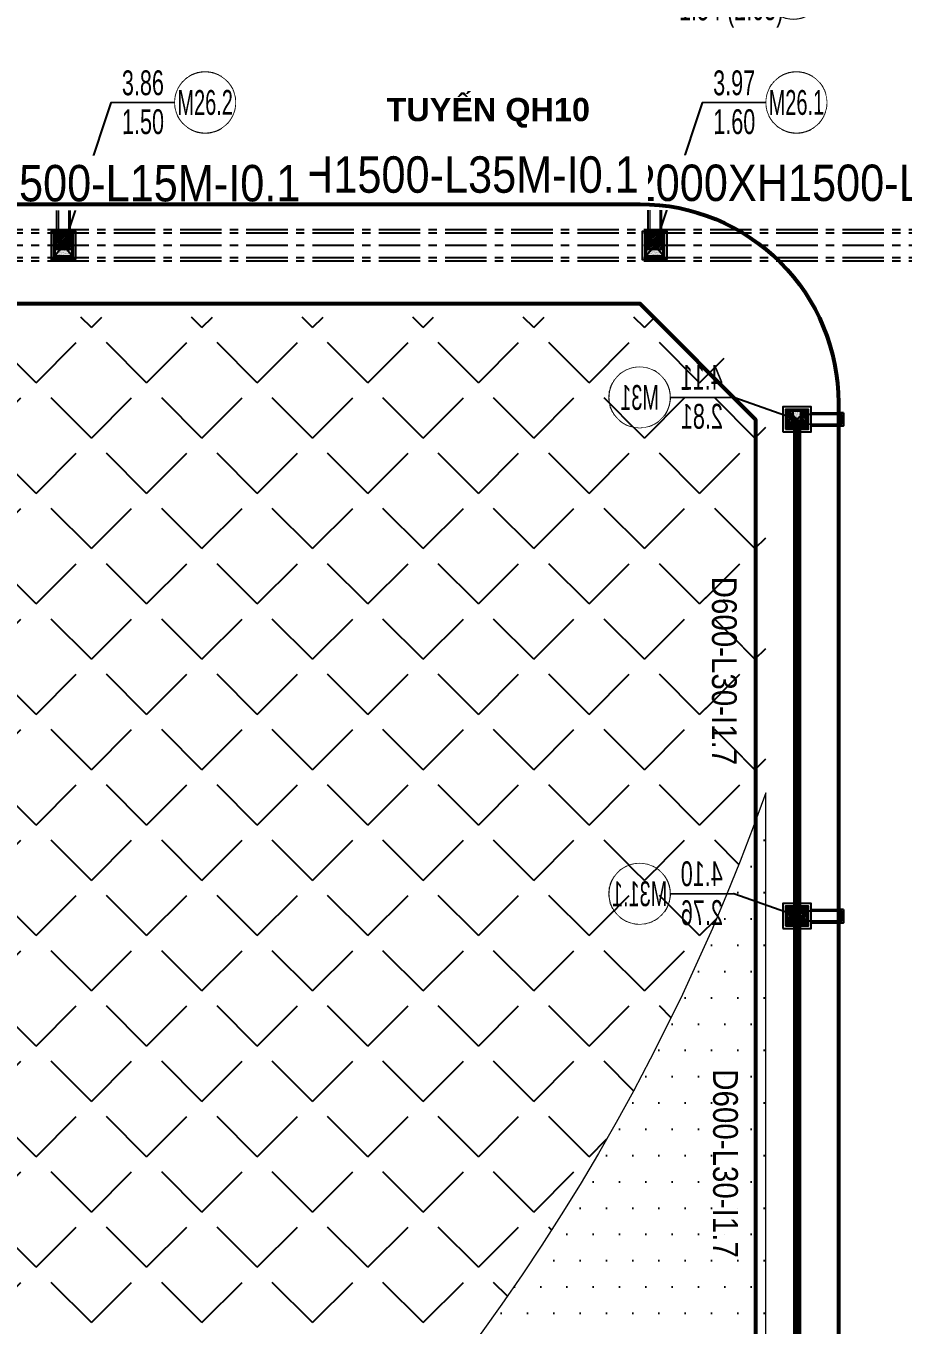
# Model space of a CAD drawing. Extents: x -2063571 to 559285, y 565862 to 1758715.
# Drawn here: x 558526.2 to 558579.1, y 1758298.2 to 1758376.7 of the extents above; entities that cross this region are included whole.
import ezdxf
from ezdxf.enums import TextEntityAlignment as Align

# ---------------------------------------------------------------- set-up
doc = ezdxf.new("R2010")
doc.units = 0
doc.header["$MEASUREMENT"] = 0
doc.set_wipeout_variables(frame=1)
for name, pattern in [('CENTER', [2, 1.25, -0.25, 0.25, -0.25]), ('CENTER2', [1.125, 0.75, -0.125, 0.125, -0.125]), ('DIVIDE2', [0.625, 0.25, -0.125, 0, -0.125, 0, -0.125]), ('HIDDEN', [0.375, 0.25, -0.125])]:
    doc.linetypes.add(name, pattern=pattern)
doc.layers.get('0').update_dxf_attribs({"linetype": 'CONTINUOUS'})
doc.layers.get('DEFPOINTS').update_dxf_attribs({"linetype": 'CONTINUOUS'})
for name, color, linetype, lineweight in [('11111111111111111', 251, 'CONTINUOUS', 0), ('1Duy CDDC', 4, 'CONTINUOUS', 5), ('1Duy CDMG', 3, 'CONTINUOUS', 5), ('1Duy TenGa', 6, 'CONTINUOUS', 5), ('2.MAT CAT', 7, 'CONTINUOUS', 0), ('CH', 7, 'CONTINUOUS', 0), ('DUONG CAT', 8, 'CONTINUOUS', 9), ('HACH', 9, 'CONTINUOUS', 5), ('Huong nuoc chay', 2, 'CONTINUOUS', 5), ('k-viahe', 6, 'CONTINUOUS', 15), ('KICH THUOC 1', 4, 'CONTINUOUS', 13), ('KT', 254, 'CONTINUOUS', 0), ('TENDUONGQH', 2, 'CONTINUOUS', 0)]:
    doc.layers.add(name, color=color, linetype=linetype, lineweight=lineweight)
for name, color, linetype in [('1Duy NetDong', 1, 'CONTINUOUS'), ('B-3000', 5, 'CONTINUOUS'), ('d600', 4, 'DIVIDE2'), ('GA D600', 4, 'CENTER2'), ('M35 X 500', 6, 'CONTINUOUS'), ('QHCT_Cây xanh đơn vị ở', 76, 'CONTINUOUS'), ('QHCT_Đất công cộng đơn vị ở', 1, 'CONTINUOUS'), ('ththep', 3, 'CONTINUOUS')]:
    doc.layers.add(name, color=color, linetype=linetype)
doc.styles.add('Arial', font='arial_2.ttf', dxfattribs={"width": 0.85})
doc.styles.add('CHU', font='arial_2.ttf')
doc.styles.add('GT_Text_Duan1', font='VHAVAN_1.TTF', dxfattribs={"width": 1.1, "height": 25})
doc.styles.add('lamline', font='VHARIAL_1.TTF')
doc.linetypes.add('phan_luu_chinh ---- + ---- + ---- + ----', pattern='A,0.5,-0.25,["+",lamline,S=0.2,R=0,X=-0.1,Y=-0.1],-0.3', length=1.05)
doc.dimstyles.new('D300', dxfattribs={"dimtxt": 1.5, "dimasz": 3.5, "dimexe": 0.18, "dimexo": 0.0625, "dimgap": 0.2, "dimtad": 1, "dimdec": 0, "dimzin": 0, "dimdsep": 46, "dimtxsty": 'Arial', "dimcen": 0.09, "dimse1": 1, "dimse2": 1, "dimsd1": 1, "dimsd2": 1, "dimclrd": 2, "dimclrt": 256, "dimadec": 0, "dimazin": 0, "dimtfac": 1, "dimtdec": 0, "dimtofl": 0, "dimtmove": 2, "dimatfit": 3, "dimfxl": 1, "dimtfill": 1, "dimtfillclr": 256, "dimtolj": 1, "dimtzin": 0, "dimarcsym": 0})
doc.dimstyles.new('D600', dxfattribs={"dimtxt": 2.2, "dimasz": 3.5, "dimexe": 0.18, "dimexo": 0.0625, "dimgap": 0, "dimtad": 1, "dimdec": 0, "dimzin": 0, "dimdsep": 46, "dimtxsty": 'Arial', "dimcen": 0.09, "dimse1": 1, "dimse2": 1, "dimsd1": 1, "dimsd2": 1, "dimclrd": 2, "dimclrt": 256, "dimadec": 0, "dimazin": 0, "dimtfac": 1, "dimtdec": 0, "dimtofl": 0, "dimtmove": 2, "dimatfit": 3, "dimfxl": 1, "dimtfill": 1, "dimtfillclr": 256, "dimtolj": 1, "dimtzin": 0, "dimarcsym": 0})

# ---------------------------------------------------------------- blocks, each defined once
blk = doc.blocks.new('*U148')
at = {"layer": '1Duy NetDong', "ltscale": 3}
blk.add_lwpolyline([(5.615, -3.409), (2.387, -3.419), (2.387, -3.419), (0, 0)], dxfattribs=at)
at = {"layer": '1Duy NetDong', "ltscale": 0.2}
blk.add_lwpolyline([(7.136, -4.92), (7.231, -4.917), (7.326, -4.908), (7.42, -4.892), (7.513, -4.871), (7.604, -4.844), (7.694, -4.812), (7.781, -4.774), (7.866, -4.73), (7.947, -4.682), (8.026, -4.628), (8.101, -4.569), (8.172, -4.506), (8.239, -4.439), (8.302, -4.367), (8.36, -4.291), (8.414, -4.213), (8.462, -4.13), (8.505, -4.045), (8.542, -3.958), (8.574, -3.868), (8.601, -3.777), (8.621, -3.684), (8.636, -3.59), (8.644, -3.495), (8.647, -3.4), (8.644, -3.304), (8.635, -3.21), (8.619, -3.116), (8.598, -3.023), (8.571, -2.931), (8.539, -2.842), (8.501, -2.755), (8.457, -2.67), (8.409, -2.588), (8.355, -2.509), (8.296, -2.434), (8.233, -2.363), (8.165, -2.296), (8.094, -2.233), (8.018, -2.175), (7.94, -2.122), (7.857, -2.074), (7.772, -2.031), (7.685, -1.993), (7.595, -1.961), (7.504, -1.935), (7.411, -1.914), (7.317, -1.9), (7.222, -1.891), (7.127, -1.888), (7.031, -1.892), (6.937, -1.901), (6.843, -1.916), (6.75, -1.937), (6.658, -1.964), (6.569, -1.997), (6.482, -2.035), (6.397, -2.078), (6.315, -2.127), (6.236, -2.181), (6.161, -2.239), (6.09, -2.302), (6.023, -2.37), (5.96, -2.442), (5.902, -2.517), (5.849, -2.596), (5.801, -2.678), (5.758, -2.763), (5.72, -2.851), (5.688, -2.94), (5.662, -3.032), (5.641, -3.125), (5.627, -3.219), (5.618, -3.314), (5.615, -3.409), (5.619, -3.504), (5.628, -3.599), (5.643, -3.693), (5.664, -3.786), (5.691, -3.877), (5.724, -3.967), (5.762, -4.054), (5.805, -4.139), (5.854, -4.22), (5.908, -4.299), (5.966, -4.374), (6.029, -4.445), (6.097, -4.512), (6.169, -4.575), (6.244, -4.633), (6.323, -4.687), (6.405, -4.735), (6.49, -4.778), (6.578, -4.815), (6.667, -4.847), (6.759, -4.874), (6.852, -4.894), (6.946, -4.909), (7.041, -4.917)], close=True, dxfattribs=at)
at = {"layer": '1Duy CDDC', "ltscale": 3, "style": 'GT_Text_Duan1', "width": 0.65}
blk.add_attdef('DG', text='', height=1.25, rotation=0.17737, dxfattribs=at).set_placement((4.002, -3.747), align=Align.TOP_CENTER)
at = {"layer": '1Duy CDMG', "ltscale": 0.2, "style": 'GT_Text_Duan1', "width": 0.65}
blk.add_attdef('MG', text='', height=1.25, rotation=0.17737, dxfattribs=at).set_placement((4.001, -3.414), align=Align.BOTTOM_CENTER)
at = {"ltscale": 0.2}
blk.add_wipeout([(7.136, -4.92), (7.231, -4.917), (7.326, -4.908), (7.42, -4.892), (7.513, -4.871), (7.604, -4.844), (7.694, -4.812), (7.781, -4.774), (7.866, -4.73), (7.947, -4.682), (8.026, -4.628), (8.101, -4.569), (8.172, -4.506), (8.239, -4.439), (8.302, -4.367), (8.36, -4.291), (8.414, -4.213), (8.462, -4.13), (8.505, -4.045), (8.542, -3.958), (8.574, -3.868), (8.601, -3.777), (8.621, -3.684), (8.636, -3.59), (8.644, -3.495), (8.647, -3.4), (8.644, -3.304), (8.635, -3.21), (8.619, -3.116), (8.598, -3.023), (8.571, -2.931), (8.539, -2.842), (8.501, -2.755), (8.457, -2.67), (8.409, -2.588), (8.355, -2.509), (8.296, -2.434), (8.233, -2.363), (8.165, -2.296), (8.094, -2.233), (8.018, -2.175), (7.94, -2.122), (7.857, -2.074), (7.772, -2.031), (7.685, -1.993), (7.595, -1.961), (7.504, -1.935), (7.411, -1.914), (7.317, -1.9), (7.222, -1.891), (7.127, -1.888), (7.031, -1.892), (6.937, -1.901), (6.843, -1.916), (6.75, -1.937), (6.658, -1.964), (6.569, -1.997), (6.482, -2.035), (6.397, -2.078), (6.315, -2.127), (6.236, -2.181), (6.161, -2.239), (6.09, -2.302), (6.023, -2.37), (5.96, -2.442), (5.902, -2.517), (5.849, -2.596), (5.801, -2.678), (5.758, -2.763), (5.72, -2.851), (5.688, -2.94), (5.662, -3.032), (5.641, -3.125), (5.627, -3.219), (5.618, -3.314), (5.615, -3.409), (5.619, -3.504), (5.628, -3.599), (5.643, -3.693), (5.664, -3.786), (5.691, -3.877), (5.724, -3.967), (5.762, -4.054), (5.805, -4.139), (5.854, -4.22), (5.908, -4.299), (5.966, -4.374), (6.029, -4.445), (6.097, -4.512), (6.169, -4.575), (6.244, -4.633), (6.323, -4.687), (6.405, -4.735), (6.49, -4.778), (6.578, -4.815), (6.667, -4.847), (6.759, -4.874), (6.852, -4.894), (6.946, -4.909), (7.041, -4.917)], dxfattribs=at).dxf.layer = '1Duy NetDong'
at = {"layer": '1Duy TenGa', "ltscale": 3, "style": 'GT_Text_Duan1', "width": 0.6}
blk.add_attdef('TEN', text='', height=1.25, rotation=0.17737, dxfattribs=at).set_placement((7.131, -3.404), align=Align.MIDDLE_CENTER)
blk = doc.blocks.new('*U228')
at = {"layer": '1Duy NetDong', "ltscale": 0.2}
blk.add_lwpolyline([(-7.916, -0.411), (-8.012, -0.408), (-8.106, -0.4), (-8.201, -0.385), (-8.294, -0.365), (-8.385, -0.338), (-8.475, -0.306), (-8.562, -0.269), (-8.647, -0.226), (-8.729, -0.178), (-8.808, -0.124), (-8.884, -0.066), (-8.955, -0.003), (-9.023, 0.064), (-9.086, 0.135), (-9.145, 0.21), (-9.198, 0.289), (-9.247, 0.37), (-9.291, 0.455), (-9.329, 0.542), (-9.361, 0.632), (-9.388, 0.723), (-9.409, 0.816), (-9.424, 0.91), (-9.434, 1.005), (-9.437, 1.1), (-9.434, 1.195), (-9.426, 1.29), (-9.411, 1.384), (-9.391, 1.477), (-9.364, 1.569), (-9.332, 1.658), (-9.295, 1.746), (-9.252, 1.831), (-9.204, 1.913), (-9.15, 1.992), (-9.092, 2.067), (-9.029, 2.139), (-8.962, 2.207), (-8.891, 2.27), (-8.816, 2.328), (-8.737, 2.382), (-8.656, 2.431), (-8.571, 2.474), (-8.484, 2.512), (-8.394, 2.545), (-8.303, 2.572), (-8.21, 2.593), (-8.116, 2.608), (-8.021, 2.617), (-7.926, 2.621), (-7.831, 2.618), (-7.736, 2.609), (-7.642, 2.595), (-7.549, 2.574), (-7.457, 2.548), (-7.367, 2.516), (-7.28, 2.478), (-7.195, 2.435), (-7.113, 2.387), (-7.034, 2.334), (-6.959, 2.276), (-6.887, 2.213), (-6.819, 2.146), (-6.756, 2.075), (-6.698, 2), (-6.644, 1.921), (-6.595, 1.839), (-6.552, 1.754), (-6.513, 1.667), (-6.481, 1.578), (-6.454, 1.486), (-6.433, 1.393), (-6.418, 1.299), (-6.409, 1.205), (-6.405, 1.109), (-6.408, 1.014), (-6.417, 0.919), (-6.431, 0.825), (-6.452, 0.732), (-6.478, 0.641), (-6.51, 0.551), (-6.548, 0.464), (-6.591, 0.379), (-6.639, 0.296), (-6.692, 0.218), (-6.75, 0.142), (-6.813, 0.07), (-6.88, 0.003), (-6.951, -0.06), (-7.026, -0.119), (-7.105, -0.173), (-7.187, -0.221), (-7.271, -0.265), (-7.359, -0.303), (-7.448, -0.335), (-7.54, -0.362), (-7.632, -0.383), (-7.727, -0.399), (-7.821, -0.408)], close=True, dxfattribs=at)
at = {"layer": '1Duy NetDong', "ltscale": 3}
blk.add_lwpolyline([(-6.405, 1.109), (-3.177, 1.119), (-3.177, 1.119), (0, 0)], dxfattribs=at)
at = {"layer": '1Duy CDDC', "ltscale": 3, "style": 'GT_Text_Duan1', "text_generation_flag": 2, "width": 0.65}
blk.add_attdef('DG', text='', height=1.25, rotation=0.17737, dxfattribs=at).set_placement((-4.79, 0.781), align=Align.TOP_CENTER)
at = {"layer": '1Duy CDMG', "ltscale": 0.2, "style": 'GT_Text_Duan1', "text_generation_flag": 2, "width": 0.65}
blk.add_attdef('MG', text='', height=1.25, rotation=0.17737, dxfattribs=at).set_placement((-4.791, 1.114), align=Align.BOTTOM_CENTER)
at = {"ltscale": 0.2}
blk.add_wipeout([(-7.916, -0.411), (-8.012, -0.408), (-8.106, -0.4), (-8.201, -0.385), (-8.294, -0.365), (-8.385, -0.338), (-8.475, -0.306), (-8.562, -0.269), (-8.647, -0.226), (-8.729, -0.178), (-8.808, -0.124), (-8.884, -0.066), (-8.955, -0.003), (-9.023, 0.064), (-9.086, 0.135), (-9.145, 0.21), (-9.198, 0.289), (-9.247, 0.37), (-9.291, 0.455), (-9.329, 0.542), (-9.361, 0.632), (-9.388, 0.723), (-9.409, 0.816), (-9.424, 0.91), (-9.434, 1.005), (-9.437, 1.1), (-9.434, 1.195), (-9.426, 1.29), (-9.411, 1.384), (-9.391, 1.477), (-9.364, 1.569), (-9.332, 1.658), (-9.295, 1.746), (-9.252, 1.831), (-9.204, 1.913), (-9.15, 1.992), (-9.092, 2.067), (-9.029, 2.139), (-8.962, 2.207), (-8.891, 2.27), (-8.816, 2.328), (-8.737, 2.382), (-8.656, 2.431), (-8.571, 2.474), (-8.484, 2.512), (-8.394, 2.545), (-8.303, 2.572), (-8.21, 2.593), (-8.116, 2.608), (-8.021, 2.617), (-7.926, 2.621), (-7.831, 2.618), (-7.736, 2.609), (-7.642, 2.595), (-7.549, 2.574), (-7.457, 2.548), (-7.367, 2.516), (-7.28, 2.478), (-7.195, 2.435), (-7.113, 2.387), (-7.034, 2.334), (-6.959, 2.276), (-6.887, 2.213), (-6.819, 2.146), (-6.756, 2.075), (-6.698, 2), (-6.644, 1.921), (-6.595, 1.839), (-6.552, 1.754), (-6.513, 1.667), (-6.481, 1.578), (-6.454, 1.486), (-6.433, 1.393), (-6.418, 1.299), (-6.409, 1.205), (-6.405, 1.109), (-6.408, 1.014), (-6.417, 0.919), (-6.431, 0.825), (-6.452, 0.732), (-6.478, 0.641), (-6.51, 0.551), (-6.548, 0.464), (-6.591, 0.379), (-6.639, 0.296), (-6.692, 0.218), (-6.75, 0.142), (-6.813, 0.07), (-6.88, 0.003), (-6.951, -0.06), (-7.026, -0.119), (-7.105, -0.173), (-7.187, -0.221), (-7.271, -0.265), (-7.359, -0.303), (-7.448, -0.335), (-7.54, -0.362), (-7.632, -0.383), (-7.727, -0.399), (-7.821, -0.408)], dxfattribs=at).dxf.layer = '1Duy NetDong'
at = {"layer": '1Duy TenGa', "ltscale": 3, "style": 'GT_Text_Duan1', "text_generation_flag": 2, "width": 0.6}
blk.add_attdef('TEN', text='', height=1.25, rotation=0.17737, dxfattribs=at).set_placement((-7.921, 1.105), align=Align.MIDDLE_CENTER)
blk = doc.blocks.new('g 25')
at = {"layer": 'HACH'}
h = blk.add_hatch(dxfattribs=at)
h.set_pattern_fill('DOTS', color=1, scale=0.75, angle=474.36718, style=0)
h.set_pattern_definition([(114.3671788103, (-1831200.80478, -224170.26384), (-0.0523692889328, 0.0020098775898), [0, -0.046875])])
edge = h.paths.add_edge_path()
edge.add_line((0.596, 0.239), (-0.595, 0.239))
edge.add_line((-0.595, 0.239), (-0.595, 0.695))
edge.add_line((-0.595, 0.695), (0.596, 0.695))
edge.add_line((0.596, 0.695), (0.596, 0.239))
h = blk.add_hatch(dxfattribs=at)
h.set_pattern_fill('DOTS', color=1, scale=0.75, angle=474.36718, style=0)
h.set_pattern_definition([(114.3671788103, (-1831200.99731, -224169.83876), (-0.0523692889328, 0.0020098775898), [0, -0.046875])])
edge = h.paths.add_edge_path()
edge.add_line((0.596, -0.228), (-0.595, -0.228))
edge.add_line((-0.595, -0.228), (-0.595, 0.229))
edge.add_line((-0.595, 0.229), (0.596, 0.229))
edge.add_line((0.596, 0.229), (0.596, -0.228))
h = blk.add_hatch(dxfattribs=at)
h.set_pattern_fill('DOTS', color=1, scale=0.75, angle=474.36718, style=0)
h.set_pattern_definition([(114.3671788103, (-1831201.18984, -224169.413678), (-0.0523692889328, 0.0020098775898), [0, -0.046875])])
edge = h.paths.add_edge_path()
edge.add_line((0.596, -0.695), (-0.595, -0.695))
edge.add_line((-0.595, -0.695), (-0.595, -0.238))
edge.add_line((-0.595, -0.238), (0.596, -0.238))
edge.add_line((0.596, -0.238), (0.596, -0.695))
at = {"color": 1, "linetype": 'HIDDEN', "ltscale": 7.5}
for p, q in [((-0.304, -2.5), (-0.299, -0.6)), ((0.301, -2.5), (0.301, -0.6)), ((0.301, -2.7), (-0.299, -2.7))]:
    blk.add_line(p, q, dxfattribs=at)
blk.add_lwpolyline([(-0.499, 0.6), (-0.499, -0.6), (0.501, -0.6), (0.501, 0.6)], close=True, dxfattribs=at)
at = {"layer": 'DUONG CAT', "color": 1}
for points in [[(0.596, 0.695), (0.596, 0.239), (-0.595, 0.239), (-0.595, 0.695)], [(0.596, 0.229), (0.596, -0.228), (-0.595, -0.228), (-0.595, 0.229)], [(0.596, -0.238), (0.596, -0.695), (-0.595, -0.695), (-0.595, -0.238)]]:
    blk.add_lwpolyline(points, close=True, dxfattribs=at)
at = {"layer": 'KICH THUOC 1', "color": 1, "ltscale": 5}
for points in [[(-0.299, -2.7), (-0.279, -2.7), (-0.279, -2.55), (-0.299, -2.55)], [(-0.226, -2.7), (-0.206, -2.7), (-0.206, -2.55), (-0.226, -2.55)], [(-0.154, -2.7), (-0.134, -2.7), (-0.134, -2.55), (-0.154, -2.55)], [(-0.081, -2.7), (-0.061, -2.7), (-0.061, -2.55), (-0.081, -2.55)], [(-0.009, -2.7), (0.011, -2.7), (0.011, -2.55), (-0.009, -2.55)], [(0.064, -2.7), (0.084, -2.7), (0.084, -2.55), (0.064, -2.55)], [(0.136, -2.7), (0.156, -2.7), (0.156, -2.55), (0.136, -2.55)], [(0.209, -2.7), (0.229, -2.7), (0.229, -2.55), (0.209, -2.55)], [(0.281, -2.7), (0.301, -2.7), (0.301, -2.55), (0.281, -2.55)]]:
    blk.add_lwpolyline(points, close=True, dxfattribs=at)
at = {"layer": 'M35 X 500', "color": 1}
for p, q in [((0.601, 0.695), (-0.595, -0.695)), ((-0.399, -0.85), (-0.399, -2.5)), ((0.401, -0.85), (0.401, -2.5)), ((-0.399, -2.5), (-0.399, -2.8)), ((0.401, -2.8), (-0.399, -2.8)), ((0.401, -2.5), (0.401, -2.8))]:
    blk.add_line(p, q, dxfattribs=at)
for points in [[(-0.749, 0.85), (-0.749, -0.85), (0.751, -0.85), (0.751, 0.85)], [(-0.599, 0.7), (-0.599, -0.7), (0.601, -0.7), (0.601, 0.7)], [(0.401, -2.8), (0.401, -2.5), (-0.399, -2.5), (-0.399, -2.8)]]:
    blk.add_lwpolyline(points, close=True, dxfattribs=at)
at = {"layer": 'ththep', "color": 1, "ltscale": 5}
for p, q in [((-0.599, 0.234), (0.601, 0.234)), ((-0.595, 0.695), (0.596, -0.695)), ((-0.599, -0.233), (0.601, -0.233)), ((-0.599, -0.7), (0.601, -0.7))]:
    blk.add_line(p, q, dxfattribs=at)
blk = doc.blocks.new('*D260')
at = {"layer": 'DEFPOINTS', "color": 0, "linetype": 'CENTER2', "lineweight": 35, "transparency": 16777216}
for p in [(558572.721, 1758352.901), (558569.599, 1758322.903), (558572.721, 1758322.903)]:
    blk.add_point(p, dxfattribs=at)
at = {"layer": 'KT', "linetype": 'CENTER2', "transparency": 16777216, "insert": (558568.322, 1758337.706), "char_height": 1.5, "attachment_point": 5, "rotation": 269.99961, "style": 'Arial', "bg_fill": 3, "box_fill_scale": 1.25, "bg_fill_color": 256, "bg_fill_true_color": 13158600, "bg_fill_transparency": 0}
blk.add_mtext('\\A1;D600-L30-I1.7', dxfattribs=at)
blk = doc.blocks.new('*D261')
at = {"layer": 'DEFPOINTS', "color": 0, "linetype": 'CENTER2', "lineweight": 35, "transparency": 16777216}
for p in [(558572.721, 1758322.903), (558569.598, 1758292.901), (558572.721, 1758292.901)]:
    blk.add_point(p, dxfattribs=at)
at = {"layer": 'KT', "linetype": 'CENTER2', "transparency": 16777216, "insert": (558568.391, 1758307.956), "char_height": 1.5, "attachment_point": 5, "rotation": 269.99961, "style": 'Arial', "bg_fill": 3, "box_fill_scale": 1.25, "bg_fill_color": 256, "bg_fill_true_color": 13158600, "bg_fill_transparency": 0}
blk.add_mtext('\\A1;D600-L30-I1.7', dxfattribs=at)
blk = doc.blocks.new('*U114')
at = {"layer": '1Duy NetDong', "ltscale": 0.2}
blk.add_lwpolyline([(7.135, 5.683), (7.23, 5.686), (7.325, 5.695), (7.419, 5.711), (7.512, 5.732), (7.603, 5.759), (7.693, 5.791), (7.78, 5.829), (7.865, 5.873), (7.946, 5.921), (8.025, 5.975), (8.1, 6.034), (8.171, 6.097), (8.238, 6.165), (8.301, 6.236), (8.359, 6.312), (8.413, 6.39), (8.461, 6.473), (8.504, 6.558), (8.541, 6.645), (8.573, 6.735), (8.6, 6.826), (8.62, 6.919), (8.635, 7.013), (8.643, 7.108), (8.646, 7.203), (8.643, 7.299), (8.633, 7.393), (8.618, 7.487), (8.597, 7.58), (8.57, 7.672), (8.538, 7.761), (8.5, 7.848), (8.456, 7.933), (8.407, 8.015), (8.354, 8.094), (8.295, 8.169), (8.232, 8.24), (8.164, 8.307), (8.093, 8.37), (8.017, 8.428), (7.938, 8.481), (7.856, 8.529), (7.771, 8.572), (7.684, 8.61), (7.594, 8.642), (7.503, 8.668), (7.41, 8.689), (7.315, 8.703), (7.221, 8.712), (7.125, 8.715), (7.03, 8.711), (6.935, 8.702), (6.841, 8.687), (6.749, 8.666), (6.657, 8.639), (6.568, 8.606), (6.48, 8.568), (6.396, 8.525), (6.314, 8.476), (6.235, 8.422), (6.16, 8.364), (6.089, 8.301), (6.022, 8.233), (5.959, 8.161), (5.901, 8.086), (5.848, 8.007), (5.8, 7.925), (5.757, 7.84), (5.719, 7.752), (5.687, 7.663), (5.661, 7.571), (5.64, 7.478), (5.626, 7.384), (5.617, 7.289), (5.614, 7.194), (5.618, 7.099), (5.627, 7.004), (5.642, 6.91), (5.663, 6.817), (5.69, 6.726), (5.722, 6.636), (5.761, 6.549), (5.804, 6.464), (5.853, 6.383), (5.907, 6.304), (5.965, 6.229), (6.028, 6.158), (6.096, 6.091), (6.168, 6.028), (6.243, 5.97), (6.322, 5.916), (6.404, 5.868), (6.489, 5.825), (6.576, 5.788), (6.666, 5.756), (6.758, 5.729), (6.851, 5.709), (6.945, 5.694), (7.04, 5.686)], close=True, dxfattribs=at)
at = {"layer": '1Duy NetDong', "ltscale": 3}
blk.add_lwpolyline([(5.614, 7.194), (2.386, 7.184), (2.386, 7.184), (0, 0)], dxfattribs=at)
at = {"layer": '1Duy CDDC', "ltscale": 3, "style": 'GT_Text_Duan1', "width": 0.65}
blk.add_attdef('DG', text='', height=1.25, rotation=0.17737, dxfattribs=at).set_placement((4.001, 6.856), align=Align.TOP_CENTER)
at = {"layer": '1Duy CDMG', "ltscale": 0.2, "style": 'GT_Text_Duan1', "width": 0.65}
blk.add_attdef('MG', text='', height=1.25, rotation=0.17737, dxfattribs=at).set_placement((4, 7.189), align=Align.BOTTOM_CENTER)
at = {"ltscale": 0.2}
blk.add_wipeout([(7.135, 5.683), (7.23, 5.686), (7.325, 5.695), (7.419, 5.711), (7.512, 5.732), (7.603, 5.759), (7.693, 5.791), (7.78, 5.829), (7.865, 5.873), (7.946, 5.921), (8.025, 5.975), (8.1, 6.034), (8.171, 6.097), (8.238, 6.165), (8.301, 6.236), (8.359, 6.312), (8.413, 6.39), (8.461, 6.473), (8.504, 6.558), (8.541, 6.645), (8.573, 6.735), (8.6, 6.826), (8.62, 6.919), (8.635, 7.013), (8.643, 7.108), (8.646, 7.203), (8.643, 7.299), (8.633, 7.393), (8.618, 7.487), (8.597, 7.58), (8.57, 7.672), (8.538, 7.761), (8.5, 7.848), (8.456, 7.933), (8.407, 8.015), (8.354, 8.094), (8.295, 8.169), (8.232, 8.24), (8.164, 8.307), (8.093, 8.37), (8.017, 8.428), (7.938, 8.481), (7.856, 8.529), (7.771, 8.572), (7.684, 8.61), (7.594, 8.642), (7.503, 8.668), (7.41, 8.689), (7.315, 8.703), (7.221, 8.712), (7.125, 8.715), (7.03, 8.711), (6.935, 8.702), (6.841, 8.687), (6.749, 8.666), (6.657, 8.639), (6.568, 8.606), (6.48, 8.568), (6.396, 8.525), (6.314, 8.476), (6.235, 8.422), (6.16, 8.364), (6.089, 8.301), (6.022, 8.233), (5.959, 8.161), (5.901, 8.086), (5.848, 8.007), (5.8, 7.925), (5.757, 7.84), (5.719, 7.752), (5.687, 7.663), (5.661, 7.571), (5.64, 7.478), (5.626, 7.384), (5.617, 7.289), (5.614, 7.194), (5.618, 7.099), (5.627, 7.004), (5.642, 6.91), (5.663, 6.817), (5.69, 6.726), (5.722, 6.636), (5.761, 6.549), (5.804, 6.464), (5.853, 6.383), (5.907, 6.304), (5.965, 6.229), (6.028, 6.158), (6.096, 6.091), (6.168, 6.028), (6.243, 5.97), (6.322, 5.916), (6.404, 5.868), (6.489, 5.825), (6.576, 5.788), (6.666, 5.756), (6.758, 5.729), (6.851, 5.709), (6.945, 5.694), (7.04, 5.686)], dxfattribs=at).dxf.layer = '1Duy NetDong'
at = {"layer": '1Duy TenGa', "ltscale": 3, "style": 'GT_Text_Duan1', "width": 0.6}
blk.add_attdef('TEN', text='', height=1.25, rotation=0.17737, dxfattribs=at).set_placement((7.13, 7.199), align=Align.MIDDLE_CENTER)
blk = doc.blocks.new('*D267')
at = {"layer": 'DEFPOINTS', "color": 0, "lineweight": 35, "transparency": 16777216}
for p in [(558563.428, 1758363.401), (558593.427, 1758363.401)]:
    blk.add_point(p, dxfattribs=at)
at = {"layer": 'KT', "transparency": 16777216, "insert": (558575.803, 1758367.173), "char_height": 2.2, "attachment_point": 5, "style": 'Arial', "bg_fill": 3, "box_fill_scale": 1.25, "bg_fill_color": 256, "bg_fill_true_color": 13158600, "bg_fill_transparency": 0}
blk.add_mtext('\\A1;B2000XH1500-L30M-I0.1', dxfattribs=at)
at = {"layer": 'DEFPOINTS', "color": 0, "lineweight": 35, "transparency": 16777216}
blk.add_point((558563.428, 1758366.606), dxfattribs=at)
blk = doc.blocks.new('*D268')
at = {"layer": 'DEFPOINTS', "color": 0, "lineweight": 35, "transparency": 16777216}
for p in [(558528.425, 1758366.606), (558528.425, 1758363.401), (558563.428, 1758363.401)]:
    blk.add_point(p, dxfattribs=at)
at = {"layer": 'KT', "transparency": 16777216, "insert": (558548.353, 1758367.671), "char_height": 2.2, "attachment_point": 5, "style": 'Arial', "bg_fill": 3, "box_fill_scale": 1.25, "bg_fill_color": 256, "bg_fill_true_color": 13158600, "bg_fill_transparency": 0}
blk.add_mtext('\\A1;B2000XH1500-L35M-I0.1', dxfattribs=at)
blk = doc.blocks.new('*D269')
at = {"layer": 'DEFPOINTS', "color": 0, "lineweight": 35, "transparency": 16777216}
for p in [(558513.631, 1758363.41), (558528.425, 1758363.394)]:
    blk.add_point(p, dxfattribs=at)
at = {"layer": 'KT', "transparency": 16777216, "insert": (558527.922, 1758367.151), "char_height": 2.2, "attachment_point": 5, "style": 'Arial', "bg_fill": 3, "box_fill_scale": 1.25, "bg_fill_color": 256, "bg_fill_true_color": 13158600, "bg_fill_transparency": 0}
blk.add_mtext('\\A1;B2000XH1500-L15M-I0.1', dxfattribs=at)
at = {"layer": 'DEFPOINTS', "color": 0, "lineweight": 35, "transparency": 16777216}
blk.add_point((558513.631, 1758366.606), dxfattribs=at)

msp = doc.modelspace()

# ---------------------------------------------------------------- linework, layer by layer
at = {"layer": 'B-3000', "color": 7, "linetype": 'CENTER', "ltscale": 2, "flags": 128}
for points in [[(558633.968, 1758364.354), (558513.34, 1758364.349)], [(558633.968, 1758364.154), (558515.631, 1758364.149)], [(558633.968, 1758362.654), (558515.631, 1758362.649)], [(558633.968, 1758362.454), (558515.931, 1758362.449)]]:
    msp.add_lwpolyline(points, dxfattribs=at)
at = {"layer": 'B-3000', "color": 8, "linetype": 'CENTER', "ltscale": 2, "flags": 128}
msp.add_lwpolyline([(558633.968, 1758363.404), (558511.592, 1758363.399)], dxfattribs=at)
at = {"layer": 'd600', "color": 6, "linetype": 'DIVIDE2', "ltscale": 10, "const_width": 0.5}
msp.add_lwpolyline([(558572.721, 1758233.401), (558572.721, 1758352.9)], dxfattribs=at)

# ---------------------------------------------------------------- block references
at = {"layer": '1Duy NetDong', "xscale": 1.2000048000192, "yscale": 1.2000048000192, "zscale": 1.2000048000192}
msp.add_blockref('*U148', (558563.94, 1758383.003), dxfattribs=at).add_auto_attribs({'TEN': 'M24', 'DG': '1.54 (2.05)', 'MG': '4.02'})
at = {"layer": 'CH', "linetype": 'CENTER2', "rotation": 180.0026102847257}
for p in [(558528.428, 1758363.401), (558564.128, 1758363.401)]:
    msp.add_blockref('g 25', p, dxfattribs=at)
at = {"layer": 'GA D600', "linetype": 'CENTER2', "rotation": 90}
msp.add_blockref('g 25', (558572.721, 1758322.9), dxfattribs=at)

# ---------------------------------------------------------------- texts
at = {"layer": '2.MAT CAT', "linetype": 'phan_luu_chinh ---- + ---- + ---- + ----', "insert": (558547.937, 1758372.31), "char_height": 1.4, "attachment_point": 1, "style": 'CHU'}
msp.add_mtext_dynamic_manual_height_columns('{\\fArial|b1|i0|c0|p34;TUYẾN QH10}', width=23.6164, gutter_width=7, heights=[0], dxfattribs=at)

# ---------------------------------------------------------------- leaders
at = {"layer": 'Huong nuoc chay'}
msp.add_leader([(558558.034, 1758367.375), (558565.599, 1758367.254)], dimstyle='D300', override={"dimasz": 2.5, "dimgap": 0.2, "dimtad": 0}, dxfattribs=at)

# ---------------------------------------------------------------- next in the draw order: block references
at = {"layer": '1Duy NetDong', "xscale": 1.2000048000192, "yscale": 1.2000048000192, "zscale": 1.2000048000192}
for name, p, values in [('*U114', (558528.427, 1758363.401), {'TEN': 'M26.2', 'DG': '1.50', 'MG': '3.86'}), ('*U114', (558564.127, 1758363.401), {'TEN': 'M26.1', 'DG': '1.60', 'MG': '3.97'}), ('*U228', (558572.72, 1758352.899), {'TEN': 'M31', 'DG': '2.81', 'MG': '4.11'})]:
    msp.add_blockref(name, p, dxfattribs=at).add_auto_attribs(values)

# ---------------------------------------------------------------- next in the draw order: block references
at = {"layer": 'GA D600', "linetype": 'CENTER2', "rotation": 90}
msp.add_blockref('g 25', (558572.72, 1758352.899), dxfattribs=at)

# ---------------------------------------------------------------- next in the draw order: dimensions: what is measured, and where the dimension line sits
at = {"layer": 'KT'}
dim = msp.add_linear_dim(base=(558563.428, 1758366.606), p1=(558593.427, 1758363.401), p2=(558563.428, 1758363.401), dimstyle='D600', override={"dimpost": 'B2000XH1500-L<>M-I0.1'}, dxfattribs=at)
dim.commit()
dim.dimension.update_dxf_attribs({"geometry": '*D267', "text_midpoint": (558575.803, 1758367.173), "dimtype": 160})

# ---------------------------------------------------------------- next in the draw order: dimensions: what is measured, and where the dimension line sits
dim = msp.add_linear_dim(base=(558528.425, 1758366.606), p1=(558563.428, 1758363.401), p2=(558528.425, 1758363.401), dimstyle='D600', override={"dimpost": 'B2000XH1500-L<>M-I0.1'}, dxfattribs=at)
dim.commit()
dim.dimension.update_dxf_attribs({"geometry": '*D268', "text_midpoint": (558548.353, 1758367.671), "dimtype": 160})
at = {"layer": 'KT', "linetype": 'CENTER2'}
dim = msp.add_linear_dim(base=(558569.599, 1758322.903), p1=(558572.721, 1758352.901), p2=(558572.721, 1758322.903), angle=269.99961, dimstyle='D600', override={"dimtxt": 1.5, "dimpost": 'D600-L<>-I1.7'}, dxfattribs=at)
dim.commit()
dim.dimension.update_dxf_attribs({"geometry": '*D260', "text_midpoint": (558568.322, 1758337.706), "dimtype": 161})

# ---------------------------------------------------------------- next in the draw order: dimensions: what is measured, and where the dimension line sits
at = {"layer": 'KT'}
dim = msp.add_linear_dim(base=(558513.631, 1758366.606), p1=(558528.425, 1758363.394), p2=(558513.631, 1758363.41), dimstyle='D600', override={"dimpost": 'B2000XH1500-L<>M-I0.1'}, dxfattribs=at)
dim.commit()
dim.dimension.update_dxf_attribs({"geometry": '*D269', "text_midpoint": (558527.922, 1758367.151), "dimtype": 160})
at = {"layer": 'KT', "linetype": 'CENTER2'}
dim = msp.add_linear_dim(base=(558569.598, 1758292.901), p1=(558572.721, 1758322.903), p2=(558572.721, 1758292.901), angle=89.99961, dimstyle='D600', override={"dimtxt": 1.5, "dimpost": 'D600-L<>-I1.7'}, dxfattribs=at)
dim.commit()
dim.dimension.update_dxf_attribs({"geometry": '*D261', "text_midpoint": (558568.391, 1758307.956), "dimtype": 160})

# ---------------------------------------------------------------- next in the draw order: block references
at = {"layer": '1Duy NetDong', "xscale": 1.2000048000192, "yscale": 1.2000048000192, "zscale": 1.2000048000192}
msp.add_blockref('*U228', (558572.72, 1758322.921), dxfattribs=at).add_auto_attribs({'TEN': 'M31.1', 'DG': '2.76', 'MG': '4.10'})

# ---------------------------------------------------------------- next in the draw order: hatches: boundary and pattern name
at = {"layer": 'QHCT_Cây xanh đơn vị ở'}
h = msp.add_hatch(dxfattribs=at)
h.set_pattern_fill('DOTS', color=8, style=0)
h.set_pattern_definition([(0, (1080.4217, 349.0401), (0.79375, 1.5875), [0, -1.5875])])
edge = h.paths.add_edge_path()
edge.add_line((558553.602, 1758227.084), (558564.861, 1758227.084))
edge.add_line((558564.861, 1758227.084), (558570.832, 1758233.606))
edge.add_line((558570.832, 1758233.606), (558570.832, 1758330.352))
edge.add_arc((558450.121, 1758373.093), 128.055, 309.68139, 340.50211, ccw=False)
edge.add_line((558531.886, 1758274.541), (558536.98, 1758264.562))
edge.add_line((558536.98, 1758264.562), (558546.549, 1758243.235))
edge.add_line((558546.549, 1758243.235), (558553.602, 1758227.084))
edge = h.paths.add_edge_path()
edge.add_line((558469.385, 1758241.323), (558469.385, 1758232.084))
edge.add_line((558469.385, 1758232.084), (558475.818, 1758227.084))
edge.add_line((558475.818, 1758227.084), (558547.1, 1758227.084))
edge.add_line((558547.1, 1758227.084), (558541.336, 1758240.18))
edge.add_line((558541.336, 1758240.18), (558538.233, 1758247.113))
edge.add_line((558538.233, 1758247.113), (558536.5, 1758250.976))
edge.add_line((558536.5, 1758250.976), (558535.262, 1758253.734))
edge.add_line((558535.262, 1758253.734), (558533.811, 1758256.908))
edge.add_line((558533.811, 1758256.908), (558530.836, 1758263.401))
edge.add_line((558530.836, 1758263.401), (558529.392, 1758266.23))
edge.add_arc((558449.161, 1758374.786), 134.987, 278.61667, 306.46726, ccw=False)
h.paths.add_polyline_path([(558536.967, 1758264.591), (558545.004, 1758247.004, -0.005537), (558546.549, 1758243.235), (558570.832, 1758253.637), (558564.901, 1758277.751)], flags=16)
at = {"layer": 'QHCT_Đất công cộng đơn vị ở'}
h = msp.add_hatch(dxfattribs=at)
h.set_pattern_fill('ANGLE', color=8, scale=0.676, angle=45, style=0)
h.set_pattern_definition([(45, (1080.85, 348.8946), (-3.338859226, 3.338859226), [3.43408, -1.28778]), (135, (1080.85, 348.8946), (-3.338859226, -3.338859226), [3.43408, -1.28778])])
edge = h.paths.add_edge_path()
edge.add_arc((558450.121, 1758373.093), 128.055, 278.65229, 340.50211)
edge.add_line((558570.832, 1758330.352), (558570.832, 1758354.078))
edge.add_line((558570.832, 1758354.078), (558565.832, 1758359.078))
edge.add_line((558565.832, 1758359.078), (558522.582, 1758359.077))
edge.add_arc((558522.582, 1758352.077), 7, 90.00053, 164.05687)
edge.add_arc((558454.313, 1758371.58), 64, 335.73314, 344.05687, ccw=False)
edge.add_arc((558453.444, 1758372.415), 65.137, 296.90694, 335.37749, ccw=False)
edge.add_arc((558454.313, 1758371.58), 64, 289.07007, 296.55129, ccw=False)
edge.add_arc((558480.722, 1758301.051), 11.448, 118.70471, 172.0194)
edge.add_line((558469.385, 1758302.641), (558469.385, 1758246.495))
at = {"layer": 'TENDUONGQH', "linetype": 'Continuous'}
h = msp.add_hatch(dxfattribs=at)
h.set_pattern_fill('ANSI31', color=5, style=0)
h.set_pattern_definition([(45, (1017.99598, 368.75081), (-0.088388347648, 0.088388347648), [])])
h.paths.add_polyline_path([(558517.516, 1758160.281), (558521.116, 1758162.561), (558523.896, 1758165.281), (558518.436, 1758167.081), (558505.666, 1758168.431), (558506.296, 1758162.171), (558506.626, 1758162.171), (558506.626, 1758161.571), (558506.369, 1758161.571), (558507.026, 1758157.041), (558512.616, 1758158.131)])
edge = h.paths.add_edge_path()
edge.add_line((558593.316, 1758381.922), (558593.315, 1758383.422))
edge = h.paths.add_edge_path(flags=17)
edge.add_line((558595.416, 1758381.924), (558595.415, 1758383.424))
h.paths.add_polyline_path([(558595.416, 1758381.924), (558595.415, 1758384.023), (558593.316, 1758384.023), (558593.316, 1758381.922)])
edge = h.paths.add_edge_path(flags=0)
edge.add_line((558593.565, 1758383.173), (558593.565, 1758383.773))
h.paths.add_polyline_path([(558593.565, 1758383.773), (558595.166, 1758383.773), (558595.166, 1758382.174), (558593.565, 1758382.174)], flags=0)
h.paths.add_polyline_path([(558593.465, 1758383.873), (558595.266, 1758383.873), (558595.266, 1758382.074), (558593.465, 1758382.074)], flags=16)
h.paths.add_polyline_path([(558593.315, 1758384.023), (558595.416, 1758384.023), (558595.416, 1758381.924), (558593.315, 1758381.924)])
h.paths.add_polyline_path([(558593.465, 1758383.873), (558595.266, 1758383.873), (558595.266, 1758382.973), (558593.465, 1758382.973)], flags=0)
h.paths.add_polyline_path([(558593.465, 1758383.423), (558595.266, 1758383.423), (558595.266, 1758382.973), (558593.465, 1758382.973)], flags=0)
h.paths.add_polyline_path([(558593.465, 1758383.423), (558595.266, 1758383.423), (558595.266, 1758383.873), (558593.465, 1758383.873)], flags=16)
edge = h.paths.add_edge_path(flags=0)
edge.add_line((558593.565, 1758382.774), (558593.565, 1758382.174))
h.paths.add_polyline_path([(558593.465, 1758382.074), (558595.266, 1758382.074), (558595.266, 1758382.973), (558593.465, 1758382.973)], flags=16)
h.paths.add_polyline_path([(558593.465, 1758382.524), (558595.266, 1758382.524), (558595.266, 1758382.973), (558593.465, 1758382.973)], flags=0)
h.paths.add_polyline_path([(558593.465, 1758382.524), (558595.266, 1758382.524), (558595.266, 1758382.074), (558593.465, 1758382.074)], flags=16)

# ---------------------------------------------------------------- next in the draw order: linework, layer by layer
at = {"layer": '11111111111111111', "color": 1, "lineweight": 53}
for points in [[(558534.404, 1758365.9), (558563.221, 1758365.9, -0.414216), (558575.221, 1758353.9), (558575.221, 1758233.907, -0.414214), (558565.221, 1758223.907), (558558.695, 1758223.907), (558476.199, 1758223.907, -0.414214), (558464.199, 1758235.907), (558464.199, 1758306.061, -0.322641), (558472.397, 1758317.442, 0.247401), (558510.433, 1758357.196, -0.334869), (558521.971, 1758365.9), (558530.574, 1758365.9)], [(558534.404, 1758365.9), (558563.221, 1758365.9, -0.414216), (558575.221, 1758353.9), (558575.221, 1758233.907, -0.414214), (558565.221, 1758223.907), (558558.695, 1758223.907), (558476.199, 1758223.907, -0.414214), (558464.199, 1758235.907), (558464.199, 1758306.061, -0.322641), (558472.397, 1758317.442, 0.247401), (558510.433, 1758357.196, -0.334869), (558521.971, 1758365.9), (558530.574, 1758365.9)], [(558537.961, 1758359.9), (558563.221, 1758359.9), (558570.221, 1758352.9), (558570.221, 1758233.907), (558565.221, 1758228.907), (558558.695, 1758228.907), (558474.207, 1758228.907), (558469.199, 1758233.915), (558469.199, 1758277.201), (558469.199, 1758306.061, -0.322641), (558473.981, 1758312.7, 0.243511), (558514.976, 1758354.921, -0.330792), (558521.677, 1758359.9)], [(558537.961, 1758359.9), (558563.221, 1758359.9), (558570.221, 1758352.9), (558570.221, 1758233.907), (558565.221, 1758228.907), (558558.695, 1758228.907), (558474.207, 1758228.907), (558469.199, 1758233.915), (558469.199, 1758277.201), (558469.199, 1758306.061, -0.322641), (558473.981, 1758312.7, 0.243511), (558514.976, 1758354.921, -0.330792), (558521.677, 1758359.9)]]:
    msp.add_lwpolyline(points, format="xyb", close=True, dxfattribs=at)
at = {"layer": 'k-viahe', "ltscale": 2}
msp.add_lwpolyline([(558570.832, 1758232.112), (558570.832, 1758330.352, -0.276619), (558469.385, 1758246.495), (558469.385, 1758246.495), (558469.385, 1758232.084)], format="xyb", dxfattribs=at)

doc.saveas('drawing.dxf')
